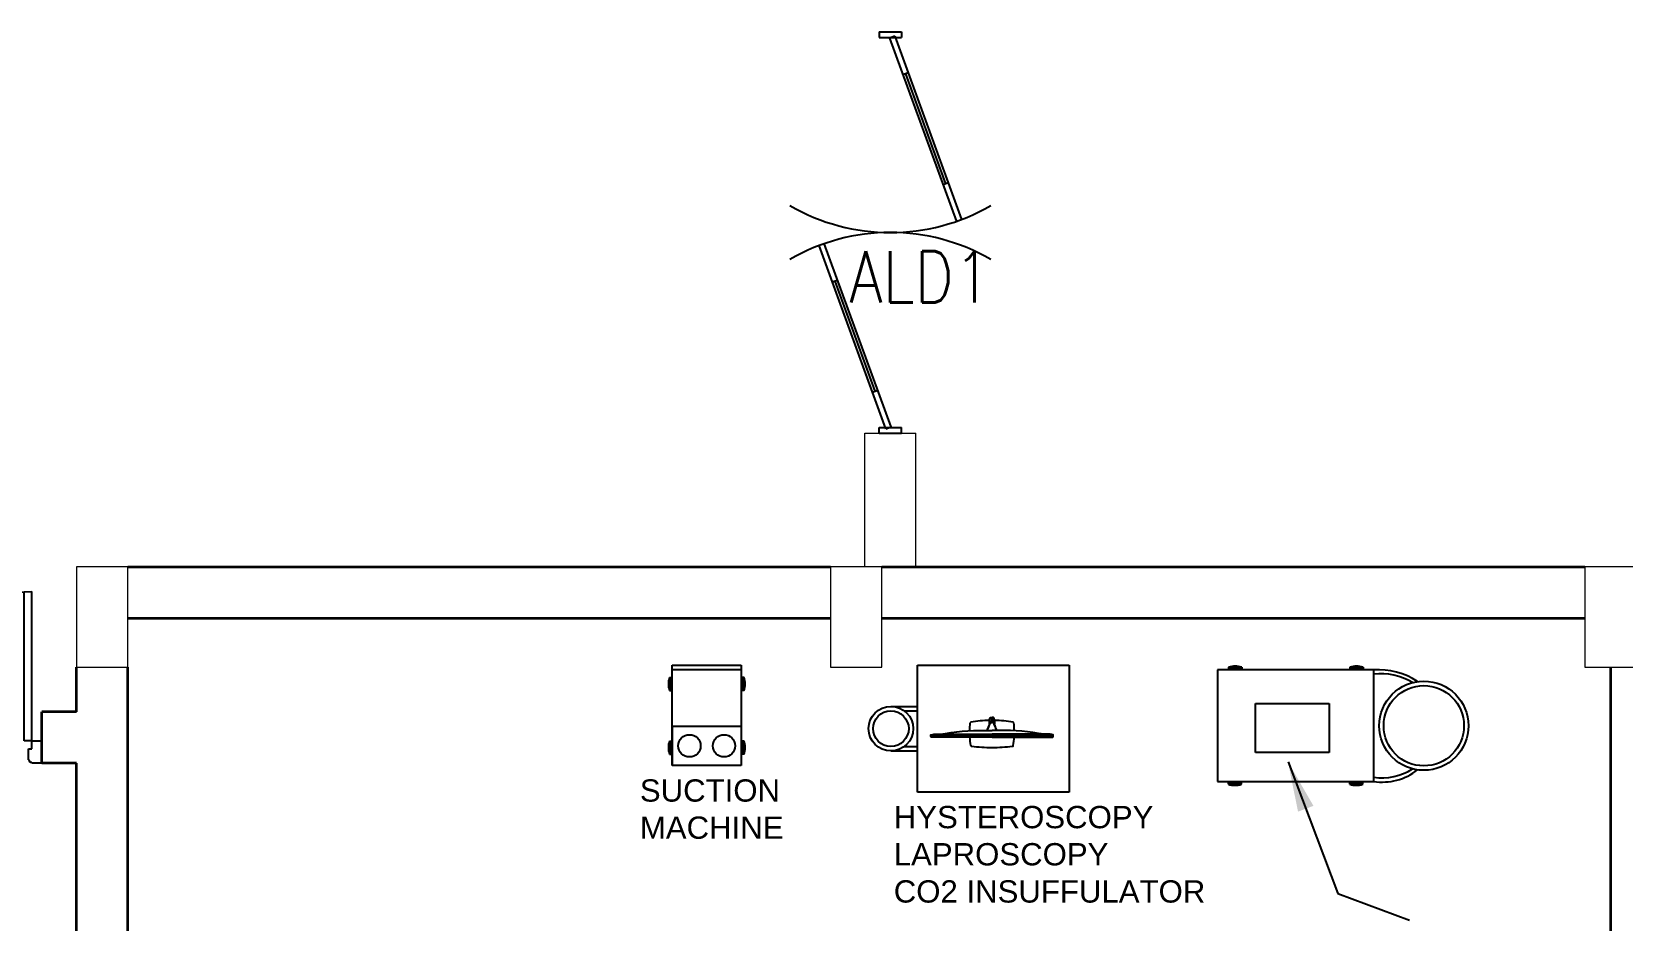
# Model space of a CAD drawing. Extents: x 2733443 to 3206532, y -1516114 to -1264405.
# Drawn here: x 2996943 to 3004079, y -1482132 to -1478143 of the extents above; entities that cross this region are included whole.
import ezdxf
from ezdxf.enums import TextEntityAlignment as Align

# ---------------------------------------------------------------- set-up
doc = ezdxf.new("R2010")
doc.units = 0
doc.header["$MEASUREMENT"] = 0
doc.linetypes.add('1', pattern=[0, 0, 0])
doc.layers.get('0').update_dxf_attribs({"color": 250, "linetype": '1'})
for name, color, linetype in [('ALD1', 7, 'Continuous'), ('DOOR', 40, 'Continuous'), ('fun-text', 250, 'Continuous'), ('furniture', 33, 'Continuous')]:
    doc.layers.add(name, color=color, linetype=linetype)
for name, color, linetype, lineweight in [('Column', 162, 'Continuous', 13), ('toi-fix', 46, 'Continuous', 9), ('WALL', 7, '1', 35)]:
    doc.layers.add(name, color=color, linetype=linetype, lineweight=lineweight)
doc.styles.add('ARIAL', font='arial.ttf')
doc.styles.add('ROMANS', font='romans.shx')
doc.dimstyles.get("Standard").update_dxf_attribs({"dimscale": 1.5, "dimtxt": 150, "dimasz": 150, "dimexe": 100, "dimexo": 100, "dimgap": 0.25, "dimtad": 0, "dimdec": 0, "dimzin": 0, "dimdsep": 46, "dimtxsty": 'ARIAL', "dimcen": 0.09, "dimdle": 100, "dimclrd": 7, "dimclre": 7, "dimclrt": 7, "dimadec": 0, "dimazin": 0, "dimtfac": 1, "dimtdec": 0, "dimtofl": 0, "dimtmove": 0, "dimatfit": 3, "dimfxl": 1, "dimtolj": 1, "dimtzin": 0, "dimarcsym": 0})

# ---------------------------------------------------------------- blocks, each defined once
blk = doc.blocks.new('Z$W@#5624')
at = {"layer": 'DOOR'}
for p, q in [((19.2, 469.7), (840.4, 768.6)), ((27.7, 446.2), (848.9, 745.1)), ((187.7, 517.8), (680.4, 697.1)), ((676.2, 708.8), (684.7, 685.4)), ((0, 399.5), (0, 499.4)), ((0, 499.4), (25, 499.4)), ((25, 399.5), (25, 499.4)), ((183.4, 529.5), (192, 506)), ((1797.8, 499.4), (1772.8, 499.4)), ((1772.8, 399.5), (1772.8, 499.4)), ((1797.8, 399.5), (1797.8, 499.4)), ((19.2, 469.7), (27.7, 446.2)), ((1770, 452.6), (948.8, 153.7)), ((1778.6, 429.2), (957.4, 130.3)), ((1778.6, 429.2), (1770, 452.6)), ((0, 399.5), (25, 399.5)), ((1610.1, 381.1), (1117.3, 201.8)), ((1614.3, 369.4), (1605.8, 392.9)), ((1797.8, 399.5), (1772.8, 399.5)), ((1113.1, 213.5), (1121.6, 190.1))]:
    blk.add_line(p, q, dxfattribs=at)
at = {"layer": 'DOOR', "color": 145}
for centre, start_param, end_param in [((0, 449.4), 2.617994, 3.665191), ((1797.8, 449.4), -0.523599, 0.523599)]:
    blk.add_ellipse(centre, major_axis=(-898.9, 0), ratio=1, start_param=start_param, end_param=end_param, dxfattribs=at)
blk = doc.blocks.new('ddoor')
at = {"layer": 'DOOR', "lineweight": 25}
for p, q in [((50, 0), (-50, 0)), ((-50, 0), (-50, -45)), ((50, -45), (50, 0)), ((-50, -45), (-47.5, -45)), ((-35, -60), (-35, -57.5)), ((-35, -60), (15, -60)), ((15, -60), (15, -45)), ((15, -45), (50, -45)), ((50, -45), (720, -45)), ((50, -45), (50, -80)), ((50, -80), (720, -80)), ((50, -1420), (720, -1420)), ((50, -1455), (50, -1420)), ((-50, -1500), (-50, -1455)), ((-50, -1455), (-47.5, -1455)), ((-35, -1440), (-35, -1442.5)), ((-35, -1440), (15, -1440)), ((15, -1440), (15, -1455)), ((15, -1455), (50, -1455)), ((50, -1455), (720, -1455)), ((50, -1455), (50, -1500)), ((50, -1500), (-50, -1500)), ((50, -1500), (-50, -1500))]:
    blk.add_line(p, q, dxfattribs=at)
for centre, start, end in [((-35, -45), 180, 270), ((-35, -1455), 90, 180)]:
    blk.add_arc(centre, 12.5, start, end, dxfattribs=at)
at = {"layer": 'DOOR', "color": 146, "lineweight": 25, "true_color": 0x105689}
for centre, start, end in [((15, -45), 270, 0), ((15, -1455), 0, 90)]:
    blk.add_arc(centre, 705, start, end, dxfattribs=at)
blk = doc.blocks.new('LG  E2351T-BN Monitor_top_cad-block.com')
at = {"color": 0}
for points in [[(-233.2, -17.6, -0.049247), (-32.6, 0), (0, 0)], [(-100, -1.5, -0.022559), (-97.8, 33.7)], [(-22.4, 0), (-18.6, 8.5, 0.022703), (-8.9, 34.3, -0.301492), (-3.8, 38.3), (0, 38.3)], [(-21.1, 0), (-17.5, 8, 0.023824), (-7.8, 32.6, -0.299186), (-3.7, 35.7), (0, 35.7)], [(-8.9, 34.3), (-8.6, 37.5, 0.169031), (-10, 43.4, -0.160008), (-11, 47.1, -0.115885), (-8.4, 56, -0.254559), (-5.7, 57.7), (0, 57.7)], [(8.9, 34.3), (8.6, 37.5, -0.169031), (10, 43.4, 0.160008), (11, 47.1, 0.115885), (8.4, 56, 0.254559), (5.7, 57.7), (0, 57.7)], [(22.4, 0), (18.6, 8.5, -0.022703), (8.9, 34.3, 0.301492), (3.8, 38.3), (0, 38.3)], [(21.1, 0), (17.5, 8, -0.023824), (7.8, 32.6, 0.299186), (3.7, 35.7), (0, 35.7)], [(233.2, -17.6, 0.049247), (32.6, 0), (0, 0)], [(100, -1.5, 0.022559), (97.8, 33.7)], [(0, -29.8), (-272.4, -29.8, -0.414214), (-273.6, -28.6), (-273.6, -27.1), (-274.1, -27.1, -0.414214), (-274.5, -26.7), (-274.5, -21.1, -0.307855), (-273.8, -20.1, -0.00304), (-271, -19.5, -0.0542), (-261.1, -17.6), (0, -17.6)], [(-95.4, -67.9, -0.024551), (-99.4, -29.8, -0.024551)], [(0, -29.8), (272.4, -29.8, 0.414214), (273.6, -28.6), (273.6, -27.1), (274.1, -27.1, 0.414214), (274.5, -26.7), (274.5, -21.1, 0.307855), (273.8, -20.1, 0.00304), (271, -19.5, 0.0542), (261.1, -17.6), (0, -17.6)], [(95.4, -67.9, 0.024551), (99.4, -29.8, 0.024551)]]:
    blk.add_lwpolyline(points, format="xyb", dxfattribs=at)
for points in [[(0, 55.4), (-3.1, 55.4), (-3.1, 40.5), (0, 40.5)], [(0, 55.4), (3.1, 55.4), (3.1, 40.5), (0, 40.5)], [(-274.5, -24.4), (0, -24.4)], [(274.5, -24.4), (0, -24.4)]]:
    blk.add_lwpolyline(points, dxfattribs=at)
for centre, radius, start, end in [((-93.9, 33.2), 3.96, 99.64518, 173.89051), ((0, -519.2), 564.4, 91.09579, 99.64518), ((8.1, 36.1), 20.9, 154.82295, 203.41572), ((0, -519.2), 564.4, 80.35482, 88.90421), ((-8.1, 36.1), 20.9, 336.58428, 25.17705), ((93.9, 33.2), 3.96, 6.10949, 80.35482), ((-91.5, -67.3), 3.96, 188.84122, 263.45858), ((0, 730.6), 807.1, 263.45858, 270), ((0, 730.6), 807.1, 270, 276.54142), ((91.5, -67.3), 3.96, 276.54142, 351.15878)]:
    blk.add_arc(centre, radius, start, end, dxfattribs=at)
blk = doc.blocks.new('EQUIPMENT')
at = {"layer": 'furniture', "ltscale": 0.75}
for p, q in [((-31790.6, 21124.6), (-31790.6, 21065.5)), ((-31790.6, 21124.6), (-31778.4, 21124.6)), ((-31790.6, 21123.7), (-31778.4, 21123.7)), ((-31790.6, 21122.6), (-31778.4, 21122.6)), ((-31456.3, 21124.6), (-31468.4, 21124.6)), ((-31456.3, 21123.7), (-31468.4, 21123.7)), ((-31456.3, 21122.6), (-31468.4, 21122.6)), ((-31456.3, 21065.5), (-31456.3, 21124.6)), ((-29283.2, 21170.1), (-29283.2, 21157.9)), ((-29283.2, 21170.1), (-29224.1, 21170.1)), ((-29282.3, 21170.1), (-29282.3, 21157.9)), ((-29281.1, 21170.1), (-29281.1, 21157.9)), ((-29279.9, 21170.1), (-29279.9, 21157.9)), ((-29278.2, 21170.1), (-29278.2, 21157.9)), ((-29275.9, 21170.1), (-29275.9, 21157.9)), ((-29272.9, 21170.1), (-29272.9, 21157.9)), ((-29268.8, 21170.1), (-29268.8, 21157.9)), ((-29263.8, 21170.1), (-29263.8, 21157.9)), ((-29257.6, 21170.1), (-29257.6, 21157.9)), ((-29249.6, 21170.1), (-29249.6, 21157.9)), ((-29243.4, 21170.1), (-29243.4, 21157.9)), ((-29238.5, 21170.1), (-29238.5, 21157.9)), ((-29234.3, 21170.1), (-29234.3, 21157.9)), ((-29231.3, 21170.1), (-29231.3, 21157.9)), ((-29229.1, 21170.1), (-29229.1, 21157.9)), ((-29227.3, 21170.1), (-29227.3, 21157.9)), ((-29226.1, 21170.1), (-29226.1, 21157.9)), ((-29225, 21170.1), (-29225, 21157.9)), ((-29224.1, 21170.1), (-29224.1, 21157.9)), ((-29224.1, 21170.1), (-29224.1, 21157.9)), ((-28739.3, 21170.1), (-28739.3, 21157.9)), ((-28739.3, 21170.1), (-28680.2, 21170.1)), ((-28738.4, 21170.1), (-28738.4, 21157.9)), ((-28737.3, 21170.1), (-28737.3, 21157.9)), ((-28736.1, 21170.1), (-28736.1, 21157.9)), ((-28734.3, 21170.1), (-28734.3, 21157.9)), ((-28732, 21170.1), (-28732, 21157.9)), ((-28729, 21170.1), (-28729, 21157.9)), ((-28724.9, 21170.1), (-28724.9, 21157.9)), ((-28720, 21170.1), (-28720, 21157.9)), ((-28713.8, 21170.1), (-28713.8, 21157.9)), ((-28705.7, 21170.1), (-28705.7, 21157.9)), ((-28699.5, 21170.1), (-28699.5, 21157.9)), ((-28694.6, 21170.1), (-28694.6, 21157.9)), ((-28690.5, 21170.1), (-28690.5, 21157.9)), ((-28687.5, 21170.1), (-28687.5, 21157.9)), ((-28685.2, 21170.1), (-28685.2, 21157.9)), ((-28683.5, 21170.1), (-28683.5, 21157.9)), ((-28682.2, 21170.1), (-28682.2, 21157.9)), ((-28681.1, 21170.1), (-28681.1, 21157.9)), ((-28680.2, 21170.1), (-28680.2, 21157.9)), ((-28680.2, 21170.1), (-28680.2, 21157.9)), ((-31790.6, 21121.4), (-31778.4, 21121.4)), ((-31790.6, 21119.7), (-31778.4, 21119.7)), ((-31790.6, 21117.4), (-31778.4, 21117.4)), ((-31790.6, 21114.4), (-31778.4, 21114.4)), ((-31790.6, 21110.2), (-31778.4, 21110.2)), ((-31790.6, 21105.3), (-31778.4, 21105.3)), ((-31790.6, 21099.1), (-31778.4, 21099.1)), ((-31790.6, 21091.1), (-31778.4, 21091.1)), ((-31790.6, 21084.9), (-31778.4, 21084.9)), ((-31790.6, 21080), (-31778.4, 21080)), ((-31790.6, 21075.8), (-31778.4, 21075.8)), ((-31790.6, 21072.8), (-31778.4, 21072.8)), ((-31790.6, 21070.5), (-31778.4, 21070.5)), ((-31790.6, 21068.8), (-31778.4, 21068.8)), ((-31790.6, 21067.6), (-31778.4, 21067.6)), ((-31790.6, 21066.4), (-31778.4, 21066.4)), ((-31790.6, 21065.5), (-31778.4, 21065.5)), ((-31456.3, 21121.4), (-31468.4, 21121.4)), ((-31456.3, 21119.7), (-31468.4, 21119.7)), ((-31456.3, 21117.4), (-31468.4, 21117.4)), ((-31456.3, 21114.4), (-31468.4, 21114.4)), ((-31456.3, 21110.2), (-31468.4, 21110.2)), ((-31456.3, 21105.3), (-31468.4, 21105.3)), ((-31456.3, 21099.1), (-31468.4, 21099.1)), ((-31456.3, 21091.1), (-31468.4, 21091.1)), ((-31456.3, 21084.9), (-31468.4, 21084.9)), ((-31456.3, 21080), (-31468.4, 21080)), ((-31456.3, 21075.8), (-31468.4, 21075.8)), ((-31456.3, 21072.8), (-31468.4, 21072.8)), ((-31456.3, 21070.5), (-31468.4, 21070.5)), ((-31456.3, 21068.8), (-31468.4, 21068.8)), ((-31456.3, 21067.6), (-31468.4, 21067.6)), ((-31456.3, 21066.4), (-31468.4, 21066.4)), ((-31456.3, 21065.5), (-31468.4, 21065.5)), ((-31790.6, 20839.4), (-31790.6, 20780.3)), ((-31790.6, 20839.4), (-31778.4, 20839.4)), ((-31790.6, 20838.5), (-31778.4, 20838.5)), ((-31790.6, 20837.3), (-31778.4, 20837.3)), ((-31456.3, 20839.4), (-31468.4, 20839.4)), ((-31456.3, 20838.5), (-31468.4, 20838.5)), ((-31456.3, 20837.3), (-31468.4, 20837.3)), ((-31456.3, 20780.3), (-31456.3, 20839.4)), ((-31790.6, 20836.1), (-31778.4, 20836.1)), ((-31790.6, 20834.4), (-31778.4, 20834.4)), ((-31790.6, 20832.1), (-31778.4, 20832.1)), ((-31790.6, 20829.1), (-31778.4, 20829.1)), ((-31790.6, 20825), (-31778.4, 20825)), ((-31790.6, 20820), (-31778.4, 20820)), ((-31790.6, 20813.8), (-31778.4, 20813.8)), ((-31790.6, 20805.8), (-31778.4, 20805.8)), ((-31790.6, 20799.6), (-31778.4, 20799.6)), ((-31790.6, 20794.7), (-31778.4, 20794.7)), ((-31790.6, 20790.5), (-31778.4, 20790.5)), ((-31790.6, 20787.5), (-31778.4, 20787.5)), ((-31790.6, 20785.3), (-31778.4, 20785.3)), ((-31790.6, 20783.5), (-31778.4, 20783.5)), ((-31790.6, 20782.3), (-31778.4, 20782.3)), ((-31790.6, 20781.2), (-31778.4, 20781.2)), ((-31790.6, 20780.3), (-31778.4, 20780.3)), ((-31456.3, 20836.1), (-31468.4, 20836.1)), ((-31456.3, 20834.4), (-31468.4, 20834.4)), ((-31456.3, 20832.1), (-31468.4, 20832.1)), ((-31456.3, 20829.1), (-31468.4, 20829.1)), ((-31456.3, 20825), (-31468.4, 20825)), ((-31456.3, 20820), (-31468.4, 20820)), ((-31456.3, 20813.8), (-31468.4, 20813.8)), ((-31456.3, 20805.8), (-31468.4, 20805.8)), ((-31456.3, 20799.6), (-31468.4, 20799.6)), ((-31456.3, 20794.7), (-31468.4, 20794.7)), ((-31456.3, 20790.5), (-31468.4, 20790.5)), ((-31456.3, 20787.5), (-31468.4, 20787.5)), ((-31456.3, 20785.3), (-31468.4, 20785.3)), ((-31456.3, 20783.5), (-31468.4, 20783.5)), ((-31456.3, 20782.3), (-31468.4, 20782.3)), ((-31456.3, 20781.2), (-31468.4, 20781.2)), ((-31456.3, 20780.3), (-31468.4, 20780.3)), ((-29284.5, 20645.8), (-29284.5, 20657.9)), ((-29284.5, 20645.8), (-29225.4, 20645.8)), ((-29283.6, 20645.8), (-29283.6, 20657.9)), ((-29282.5, 20645.8), (-29282.5, 20657.9)), ((-29281.3, 20645.8), (-29281.3, 20657.9)), ((-29279.5, 20645.8), (-29279.5, 20657.9)), ((-29277.2, 20645.8), (-29277.2, 20657.9)), ((-29274.3, 20645.8), (-29274.3, 20657.9)), ((-29270.1, 20645.8), (-29270.1, 20657.9)), ((-29265.2, 20645.8), (-29265.2, 20657.9)), ((-29259, 20645.8), (-29259, 20657.9)), ((-29251, 20645.8), (-29251, 20657.9)), ((-29244.7, 20645.8), (-29244.7, 20657.9)), ((-29239.8, 20645.8), (-29239.8, 20657.9)), ((-29235.7, 20645.8), (-29235.7, 20657.9)), ((-29232.7, 20645.8), (-29232.7, 20657.9)), ((-29230.4, 20645.8), (-29230.4, 20657.9)), ((-29228.7, 20645.8), (-29228.7, 20657.9)), ((-29227.4, 20645.8), (-29227.4, 20657.9)), ((-29226.3, 20645.8), (-29226.3, 20657.9)), ((-29225.4, 20645.8), (-29225.4, 20657.9)), ((-28740.2, 20645.8), (-28740.2, 20657.9)), ((-28740.2, 20645.8), (-28681.1, 20645.8)), ((-28739.3, 20645.8), (-28739.3, 20657.9)), ((-28738.2, 20645.8), (-28738.2, 20657.9)), ((-28737, 20645.8), (-28737, 20657.9)), ((-28735.2, 20645.8), (-28735.2, 20657.9)), ((-28732.9, 20645.8), (-28732.9, 20657.9)), ((-28730, 20645.8), (-28730, 20657.9)), ((-28725.8, 20645.8), (-28725.8, 20657.9)), ((-28720.9, 20645.8), (-28720.9, 20657.9)), ((-28714.7, 20645.8), (-28714.7, 20657.9)), ((-28706.7, 20645.8), (-28706.7, 20657.9)), ((-28700.4, 20645.8), (-28700.4, 20657.9)), ((-28695.5, 20645.8), (-28695.5, 20657.9)), ((-28691.4, 20645.8), (-28691.4, 20657.9)), ((-28688.4, 20645.8), (-28688.4, 20657.9)), ((-28686.1, 20645.8), (-28686.1, 20657.9)), ((-28684.4, 20645.8), (-28684.4, 20657.9)), ((-28683.1, 20645.8), (-28683.1, 20657.9)), ((-28682, 20645.8), (-28682, 20657.9)), ((-28681.1, 20645.8), (-28681.1, 20657.9))]:
    blk.add_line(p, q, dxfattribs=at)
at = {"layer": 'furniture'}
for p, q in [((-31778.4, 20729.8), (-31778.4, 21179.8)), ((-31778.4, 21179.8), (-31468.4, 21179.8)), ((-31778.4, 21159.8), (-31468.4, 21159.8)), ((-31468.4, 21179.8), (-31468.4, 20729.8)), ((-30679, 20609.8), (-30679, 21179.8)), ((-30679, 21179.8), (-29999, 21179.8)), ((-29999, 21179.8), (-29999, 20609.8)), ((-29332.9, 21157.9), (-29332.9, 20657.9)), ((-28632.9, 21157.9), (-29332.9, 21157.9)), ((-28632.9, 20657.9), (-28632.9, 21157.9)), ((-30797.9, 20994.8), (-30679, 20994.8)), ((-29162.9, 20788.2), (-29162.9, 21008.2)), ((-29162.9, 21008.2), (-28832.9, 21008.2)), ((-28832.9, 21008.2), (-28832.9, 20788.2)), ((-30737.9, 20974.8), (-30679, 20974.8)), ((-31778.4, 20905.9), (-31468.4, 20905.9)), ((-31778.4, 20905.9), (-31778.4, 20729.8)), ((-30797.9, 20794.8), (-30679, 20794.8)), ((-30737.9, 20814.8), (-30679, 20814.8)), ((-28832.9, 20788.2), (-29162.9, 20788.2)), ((-31468.4, 20729.8), (-31778.4, 20729.8)), ((-29332.9, 20657.9), (-28632.9, 20657.9)), ((-29999, 20609.8), (-30679, 20609.8))]:
    blk.add_line(p, q, dxfattribs=at)
for centre, radius in [((-28407.9, 20907.9), 200), ((-28407.9, 20907.9), 180), ((-30797.9, 20894.8), 100), ((-30797.9, 20894.8), 80), ((-31700.9, 20817.8), 50), ((-31545.9, 20817.8), 50)]:
    blk.add_circle(centre, radius, dxfattribs=at)
at = {"layer": 'furniture', "ltscale": 0.75}
for centre, start, end in [((-31704.4, 21095.1), 161.07533, 198.92462), ((-31542.4, 21095.1), 341.07533, 18.92462), ((-29253.6, 21083.9), 71.07533, 108.92462), ((-28709.8, 21083.9), 71.07533, 108.92462), ((-31704.4, 20809.8), 161.07533, 198.92462), ((-31542.4, 20809.8), 341.07533, 18.92462), ((-29255, 20731.9), 251.07533, 288.92462), ((-28710.7, 20731.9), 251.07533, 288.92462)]:
    blk.add_arc(centre, 91.1, start, end, dxfattribs=at)
at = {"layer": 'furniture'}
for centre, radius, start, end in [((-28610.3, 20844.2), 314.5, 56.32474, 94.12262), ((-28600.5, 20868), 273.2, 58.69667, 96.81125), ((-28597.2, 20932.7), 258.6, 262.06643, 302.42565), ((-28595.1, 20914), 258.8, 261.59743, 307.9552)]:
    blk.add_arc(centre, radius, start, end, dxfattribs=at)
blk.add_blockref('LG  E2351T-BN Monitor_top_cad-block.com', (-30344.2, 20887), dxfattribs=at)
at = {"layer": 'fun-text', "lineweight": -3, "char_height": 100, "attachment_point": 1, "style": 'ARIAL'}
for s, width, heights, insert in [('SUCTION MACHINE', 1068.942, [358.1], (-31923.4, 20667.5)), ('HYSTEROSCOPY\\PLAPROSCOPY \\PCO2 INSUFFULATOR', 1543.76, [0], (-30784.9, 20548.2))]:
    blk.add_mtext_dynamic_manual_height_columns(s, width=width, gutter_width=1375, heights=heights, dxfattribs=dict(at, insert=insert))

msp = doc.modelspace()

# ---------------------------------------------------------------- linework, layer by layer
at = {"layer": 'Column'}
for points in [[(2997143.265, -1480993.4359), (2997373.265, -1480993.4359), (2997373.265, -1480543.4359), (2997143.265, -1480543.4359)], [(3000524.9317, -1480993.4359), (3000754.9317, -1480993.4359), (3000754.9317, -1480543.4359), (3000524.9317, -1480543.4359)], [(3003906.5984, -1480993.4359), (3004136.5984, -1480993.4359), (3004136.5984, -1480543.4359), (3003906.5984, -1480543.4359)]]:
    msp.add_lwpolyline(points, close=True, dxfattribs=at)
at = {"layer": 'WALL', "color": 251, "lineweight": 5}
for p, q in [((3000678.0128, -1479943.4359), (3000908.0128, -1479943.4359)), ((3000678.0128, -1480543.4359), (3000678.0128, -1479943.4359)), ((3000908.0128, -1480543.4359), (3000908.0128, -1479943.4359)), ((3003906.5984, -1480543.4359), (3003307.3056, -1480543.4359)), ((3003906.5984, -1480773.4359), (3003307.3056, -1480773.4359))]:
    msp.add_line(p, q, dxfattribs=at)
at = {"layer": 'WALL'}
for p, q in [((2997373.265, -1480543.4359), (3000524.9317, -1480543.4359)), ((3000754.9317, -1480543.4359), (3003906.5984, -1480543.4359)), ((2997373.265, -1480773.4359), (3000524.9317, -1480773.4359)), ((3000754.9317, -1480773.4359), (3003906.5984, -1480773.4359)), ((2997143.265, -1481193.4359), (2997143.265, -1480993.4359)), ((2997373.265, -1483653.4359), (2997373.265, -1480993.4359)), ((3004021.5984, -1480993.4359), (3004021.5984, -1485353.4359)), ((2997143.265, -1481193.4359), (2996988.6531, -1481193.4359)), ((2996988.6531, -1481423.4359), (2996988.6531, -1481193.4359)), ((2997143.265, -1481423.4359), (2996988.6531, -1481423.4359)), ((2997143.265, -1483653.4359), (2997143.265, -1481423.4359))]:
    msp.add_line(p, q, dxfattribs=at)

# ---------------------------------------------------------------- block references
at = {"color": 240, "true_color": 0xed1f24}
msp.add_blockref('EQUIPMENT', (3031593.1809, -1502163.4359), dxfattribs=at)
at = {"layer": 'DOOR', "color": 251, "linetype": 'Continuous', "lineweight": 5, "xscale": 1.001247151754797, "yscale": 1.001247151754797, "zscale": 1.001247151754797, "rotation": 270}
msp.add_blockref('Z$W@#5624', (3000343.0128, -1478143.4359), dxfattribs=at)
at = {"layer": 'WALL', "xscale": -1, "rotation": 270}
msp.add_blockref('ddoor', (2996988.6531, -1481373.4359), dxfattribs=at)

# ---------------------------------------------------------------- texts
at = {"layer": 'ALD1', "color": 251, "lineweight": 5, "style": 'ROMANS', "width": 0.85}
msp.add_text('ALD1', height=230, dxfattribs=at).set_placement((3000926.6961, -1479357.227), align=Align.CENTER)

# ---------------------------------------------------------------- leaders
at = {"layer": 'toi-fix', "linetype": 'Continuous'}
msp.add_leader([(3002576.1593, -1481417.3752), (3002799.0322, -1482007.6477), (3003120.4257, -1482127.3846)], dimstyle='Standard', dxfattribs=at)

doc.saveas('drawing.dxf')
